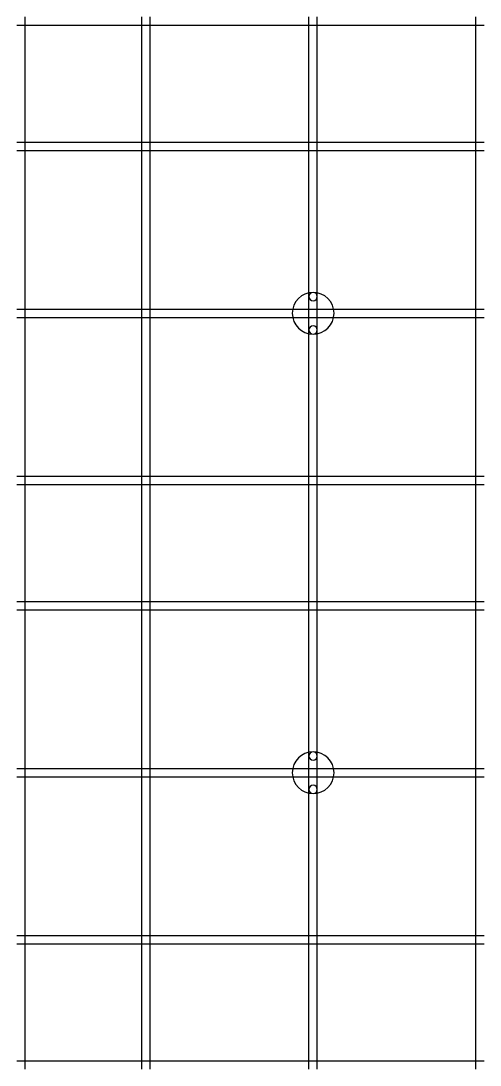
# Model space of a CAD drawing. Header units: millimetres. Extents: x 0 to 500, y 0 to 500.
# Drawn here: x 77.5 to 132.5, y 242.5 to 367.5 of the extents above; entities that cross this region are included whole.
import ezdxf

# ---------------------------------------------------------------- set-up
doc = ezdxf.new("R2010")
doc.units = ezdxf.units.MM
doc.layers.add('MDF_Model', color=7, linetype='CONTINUOUS')

msp = doc.modelspace()

# ---------------------------------------------------------------- linework, layer by layer
at = {"layer": 'MDF_Model'}
for p, q in [((78, 367, 1), (78, 368, 1)), ((78, 367, 1), (78, 368, 1)), ((92, 367, 1), (92, 368, 1)), ((92, 367, 1), (92, 368, 1)), ((93, 367, 1), (93, 368, 1)), ((93, 367, 1), (93, 368, 1)), ((112, 367, 1), (112, 368, 1)), ((112, 367, 1), (112, 368, 1)), ((113, 367, 1), (113, 368, 1)), ((113, 367, 1), (113, 368, 1)), ((132, 367, 1), (132, 368, 1)), ((132, 367, 1), (132, 368, 1)), ((77, 367, 1), (78, 367, 1)), ((77, 367, 1), (78, 367, 1)), ((78, 353, 1), (78, 367, 1)), ((78, 367, 1), (92, 367, 1)), ((78, 353, 1), (78, 367, 1)), ((78, 367), (78, 367, 1)), ((78, 353), (78, 367)), ((78, 367), (92, 367)), ((78, 367, 1), (92, 367, 1)), ((78, 367), (78, 367, 1)), ((78, 367), (92, 367)), ((78, 353), (78, 367)), ((92, 367, 1), (93, 367, 1)), ((92, 353, 1), (92, 367, 1)), ((92, 367, 1), (93, 367, 1)), ((92, 353, 1), (92, 367, 1)), ((92, 367), (92, 367, 1)), ((92, 353), (92, 367)), ((92, 367), (92, 367, 1)), ((92, 353), (92, 367)), ((93, 367, 1), (112, 367, 1)), ((93, 367), (112, 367)), ((93, 367, 1), (112, 367, 1)), ((93, 367), (93, 367, 1)), ((93, 367), (112, 367)), ((93, 353), (93, 367)), ((93, 353, 1), (93, 367, 1)), ((93, 367), (93, 367, 1)), ((93, 353), (93, 367)), ((93, 353, 1), (93, 367, 1)), ((112, 367, 1), (113, 367, 1)), ((112, 353, 1), (112, 367, 1)), ((112, 367, 1), (113, 367, 1)), ((112, 353, 1), (112, 367, 1)), ((112, 367), (112, 367, 1)), ((112, 353), (112, 367)), ((112, 367), (112, 367, 1)), ((112, 353), (112, 367)), ((113, 353, 1), (113, 367, 1)), ((113, 367, 1), (132, 367, 1)), ((113, 353, 1), (113, 367, 1)), ((113, 367), (113, 367, 1)), ((113, 353), (113, 367)), ((113, 367), (132, 367)), ((113, 367, 1), (132, 367, 1)), ((113, 367), (113, 367, 1)), ((113, 353), (113, 367)), ((113, 367), (132, 367)), ((132, 367, 1), (133, 367, 1)), ((132, 367), (132, 367, 1)), ((132, 353), (132, 367)), ((132, 353, 1), (132, 367, 1)), ((132, 367), (132, 367, 1)), ((132, 353), (132, 367)), ((132, 353, 1), (132, 367, 1)), ((132, 367, 1), (133, 367, 1)), ((77, 353, 1), (78, 353, 1)), ((77, 353, 1), (78, 353, 1)), ((78, 352, 1), (78, 353, 1)), ((78, 353, 1), (92, 353, 1)), ((78, 352, 1), (78, 353, 1)), ((78, 353), (78, 353, 1)), ((78, 353), (92, 353)), ((78, 353, 1), (92, 353, 1)), ((78, 353), (78, 353, 1)), ((78, 353), (92, 353)), ((92, 352, 1), (92, 353, 1)), ((92, 353, 1), (93, 353, 1)), ((92, 352, 1), (92, 353, 1)), ((92, 353, 1), (93, 353, 1)), ((92, 353), (92, 353, 1)), ((92, 353), (92, 353, 1)), ((93, 353, 1), (112, 353, 1)), ((93, 352, 1), (93, 353, 1)), ((93, 353), (112, 353)), ((93, 353, 1), (112, 353, 1)), ((93, 353), (93, 353, 1)), ((93, 352, 1), (93, 353, 1)), ((93, 353), (112, 353)), ((93, 353), (93, 353, 1)), ((112, 352, 1), (112, 353, 1)), ((112, 353, 1), (113, 353, 1)), ((112, 352, 1), (112, 353, 1)), ((112, 353, 1), (113, 353, 1)), ((112, 353), (112, 353, 1)), ((112, 353), (112, 353, 1)), ((113, 352, 1), (113, 353, 1)), ((113, 353, 1), (132, 353, 1)), ((113, 352, 1), (113, 353, 1)), ((113, 353), (113, 353, 1)), ((113, 353), (132, 353)), ((113, 353, 1), (132, 353, 1)), ((113, 353), (113, 353, 1)), ((113, 353), (132, 353)), ((132, 352, 1), (132, 353, 1)), ((132, 353), (132, 353, 1)), ((132, 352, 1), (132, 353, 1)), ((132, 353, 1), (133, 353, 1)), ((132, 353), (132, 353, 1)), ((132, 353, 1), (133, 353, 1)), ((77, 352, 1), (78, 352, 1)), ((77, 352, 1), (78, 352, 1)), ((78, 333, 1), (78, 352, 1)), ((78, 352, 1), (92, 352, 1)), ((78, 333, 1), (78, 352, 1)), ((78, 352), (78, 352, 1)), ((78, 333), (78, 352)), ((78, 352), (92, 352)), ((78, 352, 1), (92, 352, 1)), ((78, 352), (78, 352, 1)), ((78, 352), (92, 352)), ((78, 333), (78, 352)), ((92, 352, 1), (93, 352, 1)), ((92, 333, 1), (92, 352, 1)), ((92, 352, 1), (93, 352, 1)), ((92, 352), (92, 352, 1)), ((92, 333, 1), (92, 352, 1)), ((92, 352), (92, 352, 1)), ((92, 333), (92, 352)), ((92, 333), (92, 352)), ((93, 352), (112, 352)), ((93, 333), (93, 352)), ((93, 352), (112, 352)), ((93, 352, 1), (112, 352, 1)), ((93, 352), (93, 352, 1)), ((93, 352, 1), (112, 352, 1)), ((93, 333, 1), (93, 352, 1)), ((93, 352), (93, 352, 1)), ((93, 333), (93, 352)), ((93, 333, 1), (93, 352, 1)), ((112, 334.5, 1), (112, 352, 1)), ((112, 352, 1), (113, 352, 1)), ((112, 334.5, 1), (112, 352, 1)), ((112, 352), (112, 352, 1)), ((112, 334.5), (112, 352)), ((112, 352, 1), (113, 352, 1)), ((112, 334.5), (112, 352)), ((112, 352), (112, 352, 1)), ((113, 334.5, 1), (113, 352, 1)), ((113, 334.5, 1), (113, 352, 1)), ((113, 352), (113, 352, 1)), ((113, 334.5), (113, 352)), ((113, 352), (132, 352)), ((113, 334.5), (113, 352)), ((113, 352, 1), (132, 352, 1)), ((113, 352), (132, 352)), ((113, 352, 1), (132, 352, 1)), ((113, 352), (113, 352, 1)), ((132, 333), (132, 352)), ((132, 352), (132, 352, 1)), ((132, 333, 1), (132, 352, 1)), ((132, 352), (132, 352, 1)), ((132, 333), (132, 352)), ((132, 352, 1), (133, 352, 1)), ((132, 333, 1), (132, 352, 1)), ((132, 352, 1), (133, 352, 1)), ((112.5, 335, 3), (112.5, 335, 6)), ((112.5, 335, 3), (112.5, 335, 6)), ((112, 333, 1), (112, 334.5, 1)), ((112, 333, 1), (112, 334.5, 1)), ((112, 334.5), (112, 334.5, 1)), ((112, 333), (112, 334.5)), ((112, 334.5), (112, 334.5, 1)), ((112, 333), (112, 334.5)), ((113, 334.5, 1), (113, 334.5, 3)), ((113, 334.5, 1), (113, 334.5, 3)), ((113, 333, 1), (113, 334.5, 1)), ((113, 333, 1), (113, 334.5, 1)), ((113, 334.5), (113, 334.5, 1)), ((113, 333), (113, 334.5)), ((113, 334.5), (113, 334.5, 1)), ((113, 333), (113, 334.5)), ((77, 333, 1), (78, 333, 1)), ((77, 333, 1), (78, 333, 1)), ((78, 332, 1), (78, 333, 1)), ((78, 333, 1), (92, 333, 1)), ((78, 332, 1), (78, 333, 1)), ((78, 333), (78, 333, 1)), ((78, 333), (92, 333)), ((78, 333, 1), (92, 333, 1)), ((78, 333), (78, 333, 1)), ((78, 333), (92, 333)), ((92, 332, 1), (92, 333, 1)), ((92, 333, 1), (93, 333, 1)), ((92, 332, 1), (92, 333, 1)), ((92, 333, 1), (93, 333, 1)), ((92, 333), (92, 333, 1)), ((92, 333), (92, 333, 1)), ((93, 333, 1), (112, 333, 1)), ((93, 332, 1), (93, 333, 1)), ((93, 333), (112, 333)), ((93, 333), (112, 333)), ((93, 333, 1), (112, 333, 1)), ((93, 333), (93, 333, 1)), ((93, 332, 1), (93, 333, 1)), ((93, 333), (93, 333, 1)), ((112, 333, 1), (113, 333, 1)), ((112, 332, 1), (112, 333, 1)), ((112, 333, 1), (113, 333, 1)), ((112, 333), (112, 333, 1)), ((112, 332, 1), (112, 333, 1)), ((112, 333), (112, 333, 1)), ((113, 332, 1), (113, 333, 1)), ((113, 333), (113, 333, 1)), ((113, 333, 1), (132, 333, 1)), ((113, 332, 1), (113, 333, 1)), ((113, 333), (132, 333)), ((113, 333), (132, 333)), ((113, 333, 1), (132, 333, 1)), ((113, 333), (113, 333, 1)), ((115, 332.5, 3), (115, 332.5, 6)), ((115, 332.5, 3), (115, 332.5, 6)), ((132, 332, 1), (132, 333, 1)), ((132, 333), (132, 333, 1)), ((132, 332, 1), (132, 333, 1)), ((132, 333, 1), (133, 333, 1)), ((132, 333), (132, 333, 1)), ((132, 333, 1), (133, 333, 1)), ((77, 332, 1), (78, 332, 1)), ((77, 332, 1), (78, 332, 1)), ((78, 313, 1), (78, 332, 1)), ((78, 332, 1), (92, 332, 1)), ((78, 313, 1), (78, 332, 1)), ((78, 332), (78, 332, 1)), ((78, 313), (78, 332)), ((78, 332), (92, 332)), ((78, 332, 1), (92, 332, 1)), ((78, 332), (78, 332, 1)), ((78, 332), (92, 332)), ((78, 313), (78, 332)), ((92, 332, 1), (93, 332, 1)), ((92, 313, 1), (92, 332, 1)), ((92, 332, 1), (93, 332, 1)), ((92, 332), (92, 332, 1)), ((92, 313, 1), (92, 332, 1)), ((92, 332), (92, 332, 1)), ((92, 313), (92, 332)), ((92, 313), (92, 332)), ((93, 332), (112, 332)), ((93, 313), (93, 332)), ((93, 332), (112, 332)), ((93, 332, 1), (112, 332, 1)), ((93, 332), (93, 332, 1)), ((93, 332, 1), (112, 332, 1)), ((93, 313, 1), (93, 332, 1)), ((93, 332), (93, 332, 1)), ((93, 313), (93, 332)), ((93, 313, 1), (93, 332, 1)), ((112, 330.5, 1), (112, 332, 1)), ((112, 332, 1), (113, 332, 1)), ((112, 330.5, 1), (112, 332, 1)), ((112, 332), (112, 332, 1)), ((112, 330.5), (112, 332)), ((112, 332, 1), (113, 332, 1)), ((112, 330.5), (112, 332)), ((112, 332), (112, 332, 1)), ((113, 330.5, 1), (113, 332, 1)), ((113, 330.5, 1), (113, 332, 1)), ((113, 332), (113, 332, 1)), ((113, 330.5), (113, 332)), ((113, 332), (132, 332)), ((113, 330.5), (113, 332)), ((113, 332, 1), (132, 332, 1)), ((113, 332), (132, 332)), ((113, 332, 1), (132, 332, 1)), ((113, 332), (113, 332, 1)), ((132, 313), (132, 332)), ((132, 332), (132, 332, 1)), ((132, 313, 1), (132, 332, 1)), ((132, 332), (132, 332, 1)), ((132, 313), (132, 332)), ((132, 332, 1), (133, 332, 1)), ((132, 313, 1), (132, 332, 1)), ((132, 332, 1), (133, 332, 1)), ((112, 313, 1), (112, 330.5, 1)), ((112, 313, 1), (112, 330.5, 1)), ((112, 330.5), (112, 330.5, 1)), ((112, 313), (112, 330.5)), ((112, 330.5), (112, 330.5, 1)), ((112, 313), (112, 330.5)), ((112.5, 330, 3), (112.5, 330, 6)), ((112.5, 330, 3), (112.5, 330, 6)), ((113, 330.5, 1), (113, 330.5, 3)), ((113, 330.5, 1), (113, 330.5, 3)), ((113, 313, 1), (113, 330.5, 1)), ((113, 313, 1), (113, 330.5, 1)), ((113, 330.5), (113, 330.5, 1)), ((113, 313), (113, 330.5)), ((113, 330.5), (113, 330.5, 1)), ((113, 313), (113, 330.5)), ((77, 313, 1), (78, 313, 1)), ((77, 313, 1), (78, 313, 1)), ((78, 312, 1), (78, 313, 1)), ((78, 313, 1), (92, 313, 1)), ((78, 312, 1), (78, 313, 1)), ((78, 313), (78, 313, 1)), ((78, 313), (92, 313)), ((78, 313, 1), (92, 313, 1)), ((78, 313), (78, 313, 1)), ((78, 313), (92, 313)), ((92, 312, 1), (92, 313, 1)), ((92, 313, 1), (93, 313, 1)), ((92, 312, 1), (92, 313, 1)), ((92, 313, 1), (93, 313, 1)), ((92, 313), (92, 313, 1)), ((92, 313), (92, 313, 1)), ((93, 313), (112, 313)), ((93, 313), (112, 313)), ((93, 313, 1), (112, 313, 1)), ((93, 313), (93, 313, 1)), ((93, 313, 1), (112, 313, 1)), ((93, 312, 1), (93, 313, 1)), ((93, 313), (93, 313, 1)), ((93, 312, 1), (93, 313, 1)), ((112, 313, 1), (113, 313, 1)), ((112, 313), (112, 313, 1)), ((112, 312, 1), (112, 313, 1)), ((112, 313, 1), (113, 313, 1)), ((112, 313), (112, 313, 1)), ((112, 312, 1), (112, 313, 1)), ((113, 313), (113, 313, 1)), ((113, 312, 1), (113, 313, 1)), ((113, 313), (132, 313)), ((113, 313), (132, 313)), ((113, 313, 1), (132, 313, 1)), ((113, 313), (113, 313, 1)), ((113, 313, 1), (132, 313, 1)), ((113, 312, 1), (113, 313, 1)), ((132, 313), (132, 313, 1)), ((132, 312, 1), (132, 313, 1)), ((132, 313), (132, 313, 1)), ((132, 312, 1), (132, 313, 1)), ((132, 313, 1), (133, 313, 1)), ((132, 313, 1), (133, 313, 1)), ((77, 312, 1), (78, 312, 1)), ((77, 312, 1), (78, 312, 1)), ((78, 298, 1), (78, 312, 1)), ((78, 312, 1), (92, 312, 1)), ((78, 298, 1), (78, 312, 1)), ((78, 312), (78, 312, 1)), ((78, 298), (78, 312)), ((78, 312), (92, 312)), ((78, 312, 1), (92, 312, 1)), ((78, 312), (78, 312, 1)), ((78, 312), (92, 312)), ((78, 298), (78, 312)), ((92, 312, 1), (93, 312, 1)), ((92, 298, 1), (92, 312, 1)), ((92, 312, 1), (93, 312, 1)), ((92, 298, 1), (92, 312, 1)), ((92, 312), (92, 312, 1)), ((92, 298), (92, 312)), ((92, 312), (92, 312, 1)), ((92, 298), (92, 312)), ((93, 312, 1), (112, 312, 1)), ((93, 312), (112, 312)), ((93, 312, 1), (112, 312, 1)), ((93, 312), (93, 312, 1)), ((93, 312), (112, 312)), ((93, 298), (93, 312)), ((93, 298, 1), (93, 312, 1)), ((93, 312), (93, 312, 1)), ((93, 298), (93, 312)), ((93, 298, 1), (93, 312, 1)), ((112, 312, 1), (113, 312, 1)), ((112, 298, 1), (112, 312, 1)), ((112, 312, 1), (113, 312, 1)), ((112, 298, 1), (112, 312, 1)), ((112, 312), (112, 312, 1)), ((112, 298), (112, 312)), ((112, 312), (112, 312, 1)), ((112, 298), (112, 312)), ((113, 298, 1), (113, 312, 1)), ((113, 312, 1), (132, 312, 1)), ((113, 298, 1), (113, 312, 1)), ((113, 312), (113, 312, 1)), ((113, 298), (113, 312)), ((113, 312), (132, 312)), ((113, 312, 1), (132, 312, 1)), ((113, 312), (113, 312, 1)), ((113, 298), (113, 312)), ((113, 312), (132, 312)), ((132, 312, 1), (133, 312, 1)), ((132, 312), (132, 312, 1)), ((132, 298), (132, 312)), ((132, 298, 1), (132, 312, 1)), ((132, 312), (132, 312, 1)), ((132, 298), (132, 312)), ((132, 298, 1), (132, 312, 1)), ((132, 312, 1), (133, 312, 1)), ((77, 298, 1), (78, 298, 1)), ((77, 298, 1), (78, 298, 1)), ((78, 297, 1), (78, 298, 1)), ((78, 298, 1), (92, 298, 1)), ((78, 297, 1), (78, 298, 1)), ((78, 298), (78, 298, 1)), ((78, 298), (92, 298)), ((78, 298, 1), (92, 298, 1)), ((78, 298), (78, 298, 1)), ((78, 298), (92, 298)), ((92, 297, 1), (92, 298, 1)), ((92, 298, 1), (93, 298, 1)), ((92, 297, 1), (92, 298, 1)), ((92, 298, 1), (93, 298, 1)), ((92, 298), (92, 298, 1)), ((92, 298), (92, 298, 1)), ((93, 298, 1), (112, 298, 1)), ((93, 297, 1), (93, 298, 1)), ((93, 298), (112, 298)), ((93, 298, 1), (112, 298, 1)), ((93, 298), (93, 298, 1)), ((93, 297, 1), (93, 298, 1)), ((93, 298), (112, 298)), ((93, 298), (93, 298, 1)), ((112, 297, 1), (112, 298, 1)), ((112, 298, 1), (113, 298, 1)), ((112, 297, 1), (112, 298, 1)), ((112, 298, 1), (113, 298, 1)), ((112, 298), (112, 298, 1)), ((112, 298), (112, 298, 1)), ((113, 297, 1), (113, 298, 1)), ((113, 298, 1), (132, 298, 1)), ((113, 297, 1), (113, 298, 1)), ((113, 298), (113, 298, 1)), ((113, 298), (132, 298)), ((113, 298, 1), (132, 298, 1)), ((113, 298), (113, 298, 1)), ((113, 298), (132, 298)), ((132, 297, 1), (132, 298, 1)), ((132, 298), (132, 298, 1)), ((132, 297, 1), (132, 298, 1)), ((132, 298, 1), (133, 298, 1)), ((132, 298), (132, 298, 1)), ((132, 298, 1), (133, 298, 1)), ((77, 297, 1), (78, 297, 1)), ((77, 297, 1), (78, 297, 1)), ((78, 278, 1), (78, 297, 1)), ((78, 297, 1), (92, 297, 1)), ((78, 278, 1), (78, 297, 1)), ((78, 297), (78, 297, 1)), ((78, 278), (78, 297)), ((78, 297), (92, 297)), ((78, 297, 1), (92, 297, 1)), ((78, 297), (78, 297, 1)), ((78, 297), (92, 297)), ((78, 278), (78, 297)), ((92, 297, 1), (93, 297, 1)), ((92, 278, 1), (92, 297, 1)), ((92, 297, 1), (93, 297, 1)), ((92, 297), (92, 297, 1)), ((92, 278, 1), (92, 297, 1)), ((92, 297), (92, 297, 1)), ((92, 278), (92, 297)), ((92, 278), (92, 297)), ((93, 297), (112, 297)), ((93, 278), (93, 297)), ((93, 297), (112, 297)), ((93, 297, 1), (112, 297, 1)), ((93, 297), (93, 297, 1)), ((93, 297, 1), (112, 297, 1)), ((93, 278, 1), (93, 297, 1)), ((93, 297), (93, 297, 1)), ((93, 278), (93, 297)), ((93, 278, 1), (93, 297, 1)), ((112, 279.5, 1), (112, 297, 1)), ((112, 297, 1), (113, 297, 1)), ((112, 279.5, 1), (112, 297, 1)), ((112, 297), (112, 297, 1)), ((112, 279.5), (112, 297)), ((112, 297, 1), (113, 297, 1)), ((112, 279.5), (112, 297)), ((112, 297), (112, 297, 1)), ((113, 279.5, 1), (113, 297, 1)), ((113, 279.5, 1), (113, 297, 1)), ((113, 297), (113, 297, 1)), ((113, 279.5), (113, 297)), ((113, 297), (132, 297)), ((113, 279.5), (113, 297)), ((113, 297, 1), (132, 297, 1)), ((113, 297), (132, 297)), ((113, 297, 1), (132, 297, 1)), ((113, 297), (113, 297, 1)), ((132, 278), (132, 297)), ((132, 297), (132, 297, 1)), ((132, 278, 1), (132, 297, 1)), ((132, 297), (132, 297, 1)), ((132, 278), (132, 297)), ((132, 297, 1), (133, 297, 1)), ((132, 278, 1), (132, 297, 1)), ((132, 297, 1), (133, 297, 1)), ((112.5, 280, 3), (112.5, 280, 6)), ((112.5, 280, 3), (112.5, 280, 6)), ((112, 278, 1), (112, 279.5, 1)), ((112, 278, 1), (112, 279.5, 1)), ((112, 279.5), (112, 279.5, 1)), ((112, 278), (112, 279.5)), ((112, 279.5), (112, 279.5, 1)), ((112, 278), (112, 279.5)), ((113, 279.5, 1), (113, 279.5, 3)), ((113, 279.5, 1), (113, 279.5, 3)), ((113, 278, 1), (113, 279.5, 1)), ((113, 278, 1), (113, 279.5, 1)), ((113, 279.5), (113, 279.5, 1)), ((113, 278), (113, 279.5)), ((113, 279.5), (113, 279.5, 1)), ((113, 278), (113, 279.5)), ((77, 278, 1), (78, 278, 1)), ((77, 278, 1), (78, 278, 1)), ((78, 277, 1), (78, 278, 1)), ((78, 278, 1), (92, 278, 1)), ((78, 277, 1), (78, 278, 1)), ((78, 278), (78, 278, 1)), ((78, 278), (92, 278)), ((78, 278, 1), (92, 278, 1)), ((78, 278), (78, 278, 1)), ((78, 278), (92, 278)), ((92, 277, 1), (92, 278, 1)), ((92, 278, 1), (93, 278, 1)), ((92, 277, 1), (92, 278, 1)), ((92, 278, 1), (93, 278, 1)), ((92, 278), (92, 278, 1)), ((92, 278), (92, 278, 1)), ((93, 278, 1), (112, 278, 1)), ((93, 277, 1), (93, 278, 1)), ((93, 278), (112, 278)), ((93, 278), (112, 278)), ((93, 278, 1), (112, 278, 1)), ((93, 278), (93, 278, 1)), ((93, 277, 1), (93, 278, 1)), ((93, 278), (93, 278, 1)), ((112, 278, 1), (113, 278, 1)), ((112, 277, 1), (112, 278, 1)), ((112, 278, 1), (113, 278, 1)), ((112, 278), (112, 278, 1)), ((112, 277, 1), (112, 278, 1)), ((112, 278), (112, 278, 1)), ((113, 277, 1), (113, 278, 1)), ((113, 278), (113, 278, 1)), ((113, 278, 1), (132, 278, 1)), ((113, 277, 1), (113, 278, 1)), ((113, 278), (132, 278)), ((113, 278), (132, 278)), ((113, 278, 1), (132, 278, 1)), ((113, 278), (113, 278, 1)), ((115, 277.5, 3), (115, 277.5, 6)), ((115, 277.5, 3), (115, 277.5, 6)), ((132, 277, 1), (132, 278, 1)), ((132, 278), (132, 278, 1)), ((132, 277, 1), (132, 278, 1)), ((132, 278, 1), (133, 278, 1)), ((132, 278), (132, 278, 1)), ((132, 278, 1), (133, 278, 1)), ((77, 277, 1), (78, 277, 1)), ((77, 277, 1), (78, 277, 1)), ((78, 258, 1), (78, 277, 1)), ((78, 277, 1), (92, 277, 1)), ((78, 258, 1), (78, 277, 1)), ((78, 277), (78, 277, 1)), ((78, 258), (78, 277)), ((78, 277), (92, 277)), ((78, 277, 1), (92, 277, 1)), ((78, 277), (78, 277, 1)), ((78, 277), (92, 277)), ((78, 258), (78, 277)), ((92, 277, 1), (93, 277, 1)), ((92, 258, 1), (92, 277, 1)), ((92, 277, 1), (93, 277, 1)), ((92, 277), (92, 277, 1)), ((92, 258, 1), (92, 277, 1)), ((92, 277), (92, 277, 1)), ((92, 258), (92, 277)), ((92, 258), (92, 277)), ((93, 277), (112, 277)), ((93, 258), (93, 277)), ((93, 277), (112, 277)), ((93, 277, 1), (112, 277, 1)), ((93, 277), (93, 277, 1)), ((93, 277, 1), (112, 277, 1)), ((93, 258, 1), (93, 277, 1)), ((93, 277), (93, 277, 1)), ((93, 258), (93, 277)), ((93, 258, 1), (93, 277, 1)), ((112, 275.5, 1), (112, 277, 1)), ((112, 277, 1), (113, 277, 1)), ((112, 275.5, 1), (112, 277, 1)), ((112, 277), (112, 277, 1)), ((112, 275.5), (112, 277)), ((112, 277, 1), (113, 277, 1)), ((112, 275.5), (112, 277)), ((112, 277), (112, 277, 1)), ((113, 275.5, 1), (113, 277, 1)), ((113, 275.5, 1), (113, 277, 1)), ((113, 277), (113, 277, 1)), ((113, 275.5), (113, 277)), ((113, 277), (132, 277)), ((113, 275.5), (113, 277)), ((113, 277, 1), (132, 277, 1)), ((113, 277), (132, 277)), ((113, 277, 1), (132, 277, 1)), ((113, 277), (113, 277, 1)), ((132, 258), (132, 277)), ((132, 277), (132, 277, 1)), ((132, 258, 1), (132, 277, 1)), ((132, 277), (132, 277, 1)), ((132, 258), (132, 277)), ((132, 277, 1), (133, 277, 1)), ((132, 258, 1), (132, 277, 1)), ((132, 277, 1), (133, 277, 1)), ((112, 258, 1), (112, 275.5, 1)), ((112, 258, 1), (112, 275.5, 1)), ((112, 275.5), (112, 275.5, 1)), ((112, 258), (112, 275.5)), ((112, 275.5), (112, 275.5, 1)), ((112, 258), (112, 275.5)), ((112.5, 275, 3), (112.5, 275, 6)), ((112.5, 275, 3), (112.5, 275, 6)), ((113, 275.5, 1), (113, 275.5, 3)), ((113, 275.5, 1), (113, 275.5, 3)), ((113, 258, 1), (113, 275.5, 1)), ((113, 258, 1), (113, 275.5, 1)), ((113, 275.5), (113, 275.5, 1)), ((113, 258), (113, 275.5)), ((113, 275.5), (113, 275.5, 1)), ((113, 258), (113, 275.5)), ((77, 258, 1), (78, 258, 1)), ((77, 258, 1), (78, 258, 1)), ((78, 257, 1), (78, 258, 1)), ((78, 258, 1), (92, 258, 1)), ((78, 257, 1), (78, 258, 1)), ((78, 258), (78, 258, 1)), ((78, 258), (92, 258)), ((78, 258, 1), (92, 258, 1)), ((78, 258), (78, 258, 1)), ((78, 258), (92, 258)), ((92, 257, 1), (92, 258, 1)), ((92, 258, 1), (93, 258, 1)), ((92, 257, 1), (92, 258, 1)), ((92, 258, 1), (93, 258, 1)), ((92, 258), (92, 258, 1)), ((92, 258), (92, 258, 1)), ((93, 258), (112, 258)), ((93, 258), (112, 258)), ((93, 258, 1), (112, 258, 1)), ((93, 258), (93, 258, 1)), ((93, 258, 1), (112, 258, 1)), ((93, 257, 1), (93, 258, 1)), ((93, 258), (93, 258, 1)), ((93, 257, 1), (93, 258, 1)), ((112, 258, 1), (113, 258, 1)), ((112, 258), (112, 258, 1)), ((112, 257, 1), (112, 258, 1)), ((112, 258, 1), (113, 258, 1)), ((112, 258), (112, 258, 1)), ((112, 257, 1), (112, 258, 1)), ((113, 258), (113, 258, 1)), ((113, 257, 1), (113, 258, 1)), ((113, 258), (132, 258)), ((113, 258), (132, 258)), ((113, 258, 1), (132, 258, 1)), ((113, 258), (113, 258, 1)), ((113, 258, 1), (132, 258, 1)), ((113, 257, 1), (113, 258, 1)), ((132, 258), (132, 258, 1)), ((132, 257, 1), (132, 258, 1)), ((132, 258), (132, 258, 1)), ((132, 257, 1), (132, 258, 1)), ((132, 258, 1), (133, 258, 1)), ((132, 258, 1), (133, 258, 1)), ((77, 257, 1), (78, 257, 1)), ((77, 257, 1), (78, 257, 1)), ((78, 243, 1), (78, 257, 1)), ((78, 257, 1), (92, 257, 1)), ((78, 243, 1), (78, 257, 1)), ((78, 257), (78, 257, 1)), ((78, 243), (78, 257)), ((78, 257), (92, 257)), ((78, 257, 1), (92, 257, 1)), ((78, 257), (78, 257, 1)), ((78, 257), (92, 257)), ((78, 243), (78, 257)), ((92, 257, 1), (93, 257, 1)), ((92, 243, 1), (92, 257, 1)), ((92, 257, 1), (93, 257, 1)), ((92, 243, 1), (92, 257, 1)), ((92, 257), (92, 257, 1)), ((92, 243), (92, 257)), ((92, 257), (92, 257, 1)), ((92, 243), (92, 257)), ((93, 257, 1), (112, 257, 1)), ((93, 257), (112, 257)), ((93, 257, 1), (112, 257, 1)), ((93, 257), (93, 257, 1)), ((93, 257), (112, 257)), ((93, 243), (93, 257)), ((93, 243, 1), (93, 257, 1)), ((93, 257), (93, 257, 1)), ((93, 243), (93, 257)), ((93, 243, 1), (93, 257, 1)), ((112, 257, 1), (113, 257, 1)), ((112, 243, 1), (112, 257, 1)), ((112, 257, 1), (113, 257, 1)), ((112, 243, 1), (112, 257, 1)), ((112, 257), (112, 257, 1)), ((112, 243), (112, 257)), ((112, 257), (112, 257, 1)), ((112, 243), (112, 257)), ((113, 243, 1), (113, 257, 1)), ((113, 257, 1), (132, 257, 1)), ((113, 243, 1), (113, 257, 1)), ((113, 257), (113, 257, 1)), ((113, 243), (113, 257)), ((113, 257), (132, 257)), ((113, 257, 1), (132, 257, 1)), ((113, 257), (113, 257, 1)), ((113, 243), (113, 257)), ((113, 257), (132, 257)), ((132, 257, 1), (133, 257, 1)), ((132, 257), (132, 257, 1)), ((132, 243), (132, 257)), ((132, 243, 1), (132, 257, 1)), ((132, 257), (132, 257, 1)), ((132, 243), (132, 257)), ((132, 243, 1), (132, 257, 1)), ((132, 257, 1), (133, 257, 1)), ((77, 243, 1), (78, 243, 1)), ((77, 243, 1), (78, 243, 1)), ((78, 242, 1), (78, 243, 1)), ((78, 243, 1), (92, 243, 1)), ((78, 242, 1), (78, 243, 1)), ((78, 243), (78, 243, 1)), ((78, 243), (92, 243)), ((78, 243, 1), (92, 243, 1)), ((78, 243), (78, 243, 1)), ((78, 243), (92, 243)), ((92, 242, 1), (92, 243, 1)), ((92, 243, 1), (93, 243, 1)), ((92, 242, 1), (92, 243, 1)), ((92, 243, 1), (93, 243, 1)), ((92, 243), (92, 243, 1)), ((92, 243), (92, 243, 1)), ((93, 243, 1), (112, 243, 1)), ((93, 242, 1), (93, 243, 1)), ((93, 243), (112, 243)), ((93, 243, 1), (112, 243, 1)), ((93, 243), (93, 243, 1)), ((93, 242, 1), (93, 243, 1)), ((93, 243), (112, 243)), ((93, 243), (93, 243, 1)), ((112, 242, 1), (112, 243, 1)), ((112, 243, 1), (113, 243, 1)), ((112, 242, 1), (112, 243, 1)), ((112, 243, 1), (113, 243, 1)), ((112, 243), (112, 243, 1)), ((112, 243), (112, 243, 1)), ((113, 242, 1), (113, 243, 1)), ((113, 243, 1), (132, 243, 1)), ((113, 242, 1), (113, 243, 1)), ((113, 243), (113, 243, 1)), ((113, 243), (132, 243)), ((113, 243, 1), (132, 243, 1)), ((113, 243), (113, 243, 1)), ((113, 243), (132, 243)), ((132, 242, 1), (132, 243, 1)), ((132, 243), (132, 243, 1)), ((132, 242, 1), (132, 243, 1)), ((132, 243, 1), (133, 243, 1)), ((132, 243), (132, 243, 1)), ((132, 243, 1), (133, 243, 1))]:
    msp.add_line(p, q, dxfattribs=at)
for centre, radius, start, end in [((112.5, 332.5, 6), 2.5, 90, -90), ((112.5, 332.5, 3), 2.5, 90, -90), ((112.5, 332.5, 6), 2.5, 90, -90), ((112.5, 332.5, 3), 2.5, 90, -90), ((112.5, 334.5, 3), 0.5, 90, 0), ((112.5, 334.5, 1), 0.5, 0, 180), ((112.5, 334.5, 3), 0.5, 90, 0), ((112.5, 334.5, 1), 0.5, 0, 180), ((112.5, 332.5, 6), 2.5, 0, 90), ((112.5, 332.5, 6), 2.5, 0, 90), ((112.5, 332.5, 3), 2.5, 0, 90), ((112.5, 332.5, 3), 2.5, 0, 90), ((112.5, 334.5, 3), 0.5, 0, 90), ((112.5, 334.5, 3), 0.5, 0, 90), ((112.5, 334.5, 1), 0.5, 180, 0), ((112.5, 334.5, 1), 0.5, 180, 0), ((112.5, 332.5, 6), 2.5, -90, 0), ((112.5, 332.5, 3), 2.5, -90, 0), ((112.5, 332.5, 6), 2.5, -90, 0), ((112.5, 332.5, 3), 2.5, -90, 0), ((112.5, 330.5, 3), 0.5, 0, -90), ((112.5, 330.5, 1), 0.5, 0, 180), ((112.5, 330.5, 3), 0.5, 0, -90), ((112.5, 330.5, 1), 0.5, 0, 180), ((112.5, 330.5, 1), 0.5, 180, 0), ((112.5, 330.5, 1), 0.5, 180, 0), ((112.5, 330.5, 3), 0.5, -90, 0), ((112.5, 330.5, 3), 0.5, -90, 0), ((112.5, 277.5, 6), 2.5, 90, -90), ((112.5, 277.5, 3), 2.5, 90, -90), ((112.5, 277.5, 6), 2.5, 90, -90), ((112.5, 277.5, 3), 2.5, 90, -90), ((112.5, 279.5, 3), 0.5, 90, 0), ((112.5, 279.5, 1), 0.5, 0, 180), ((112.5, 279.5, 3), 0.5, 90, 0), ((112.5, 279.5, 1), 0.5, 0, 180), ((112.5, 277.5, 6), 2.5, 0, 90), ((112.5, 277.5, 6), 2.5, 0, 90), ((112.5, 277.5, 3), 2.5, 0, 90), ((112.5, 277.5, 3), 2.5, 0, 90), ((112.5, 279.5, 3), 0.5, 0, 90), ((112.5, 279.5, 3), 0.5, 0, 90), ((112.5, 279.5, 1), 0.5, 180, 0), ((112.5, 279.5, 1), 0.5, 180, 0), ((112.5, 277.5, 6), 2.5, -90, 0), ((112.5, 277.5, 3), 2.5, -90, 0), ((112.5, 277.5, 6), 2.5, -90, 0), ((112.5, 277.5, 3), 2.5, -90, 0), ((112.5, 275.5, 3), 0.5, 0, -90), ((112.5, 275.5, 1), 0.5, 0, 180), ((112.5, 275.5, 3), 0.5, 0, -90), ((112.5, 275.5, 1), 0.5, 0, 180), ((112.5, 275.5, 1), 0.5, 180, 0), ((112.5, 275.5, 1), 0.5, 180, 0), ((112.5, 275.5, 3), 0.5, -90, 0), ((112.5, 275.5, 3), 0.5, -90, 0)]:
    msp.add_arc(centre, radius, start, end, dxfattribs=at)

doc.saveas('drawing.dxf')
